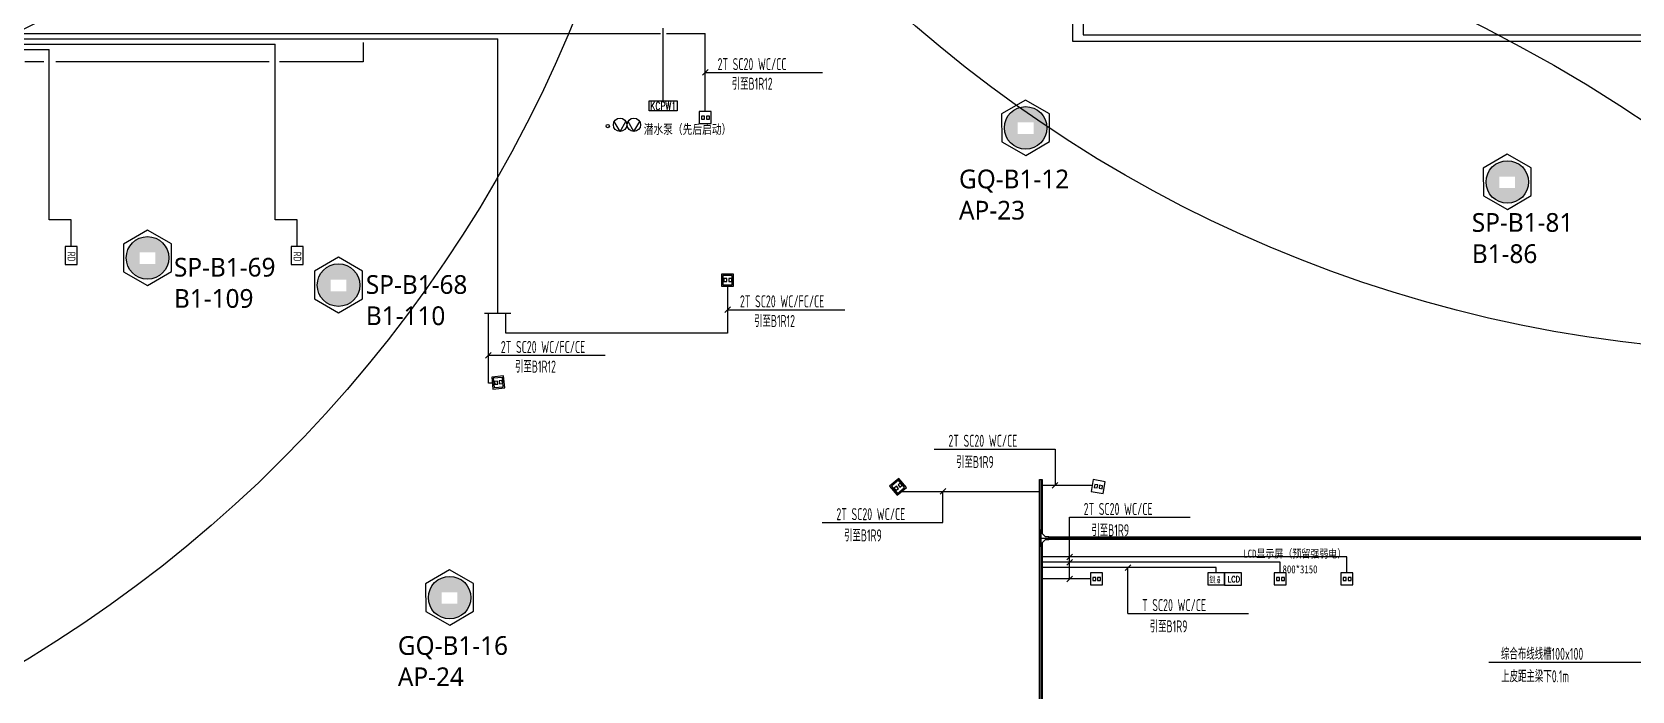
# Model space of a CAD drawing. Extents: x 0 to 3879896, y -114000 to 391286.
# Drawn here: x 2069433 to 2129264, y 165138 to 189771 of the extents above; entities that cross this region are included whole.
import ezdxf
from ezdxf.enums import TextEntityAlignment as Align

# ---------------------------------------------------------------- set-up
doc = ezdxf.new("R2010")
doc.units = 0
doc.header["$LTSCALE"] = 1000
doc.header["$MEASUREMENT"] = 0
doc.layers.get('0').update_dxf_attribs({"linetype": 'CONTINUOUS'})
for name, color, linetype in [('20170912广田意见修改', 1, 'CONTINUOUS'), ('AP', 7, 'CONTINUOUS'), ('CABLETRAY_DOTE', 5, 'CONTINUOUS'), ('CABLETRAY_WEAK', 6, 'CONTINUOUS'), ('LDZ2', 11, 'CONTINUOUS'), ('rd-tbk', 1, 'CONTINUOUS'), ('rd-tbn', 7, 'CONTINUOUS'), ('T-BAS', 11, '485_LINE'), ('T-BSA TEXT', 7, '485_LINE'), ('T-DIFFUSE', 1, 'CONTINUOUS'), ('T-METER DATA', 150, 'C_LINE'), ('T-R-INTEGRATE', 1, 'CONTINUOUS'), ('T-SYSTEM BLOCK', 4, 'CONTINUOUS'), ('T-TEXT', 7, 'CONTINUOUS'), ('T-TL', 2, 'CONTINUOUS'), ('WALL', 2, 'CONTINUOUS'), ('WIRE-通讯', 4, 'CONTINUOUS'), ('XDD', 3, 'CONTINUOUS'), ('地面灯箱字体', 7, 'CONTINUOUS')]:
    doc.layers.add(name, color=color, linetype=linetype)
doc.styles.add('GBSTYLE', font='gbxwxt.shx', dxfattribs={"width": 0.6, "bigfont": 'gbhzfs.shx'})
doc.styles.add('HZF', font='txtd.shx', dxfattribs={"width": 0.8, "bigfont": 'hztxt.shx'})
doc.styles.add('HZTXT1', font='txtd.shx', dxfattribs={"width": 0.7, "bigfont": 'hztxt.shx'})
doc.styles.get("Standard").update_dxf_attribs({"font": 'GBENOR', "bigfont": 'GBCBIG'})
doc.styles.add('黑體', font='simhei.ttf', dxfattribs={"width": 0.8})
doc.linetypes.add('485_LINE', pattern='A,25.7,-3.58,["485",Standard,S=2.54,R=0,X=-3.2,Y=-1.27],-3.85', length=33.13)
doc.linetypes.add('C_LINE', pattern='A,25.7,-2.08,["C",Standard,S=2.54,R=0,X=-0.54,Y=-1.27],-2.35', length=30.13)

# ---------------------------------------------------------------- blocks, each defined once
blk = doc.blocks.new('14')
at = {"layer": 'LDZ2'}
blk.add_lwpolyline([(-375, -522), (-375, 522), (0, 522), (0, -522), (-375, -522)], dxfattribs=at)
at = {"layer": 'XDD', "style": 'HZTXT1', "width": 0.7}
blk.add_text('KCPW1', height=300, rotation=90, dxfattribs=at).set_placement((-31, -1), align=Align.CENTER)
blk = doc.blocks.new('sb2')
at = {"layer": 'T-BAS'}
for q in [(125, 216), (125, -216)]:
    blk.add_line((-250, 0), q, dxfattribs=at)
blk.add_circle((0, 0), 250, dxfattribs=at)
blk = doc.blocks.new('$C30311172003108')
at = {"layer": 'T-SYSTEM BLOCK'}
blk.add_lwpolyline([(-0.9, 0), (0.9, 0), (0.9, 1.2), (-0.9, 1.2)], close=True, dxfattribs=at)
at = {"style": 'GBSTYLE', "width": 0.8, "flags": 9}
blk.add_attdef('A', (0, 0), '', height=0.00003, dxfattribs=at)
at = {"layer": 'T-TEXT', "color": 7, "style": 'GBSTYLE', "width": 0.7}
blk.add_text('RD', height=0.75, dxfattribs=at).set_placement((-0.38, 0.26))
blk = doc.blocks.new('DS2')
at = {"layer": 'T-SYSTEM BLOCK'}
for points in [[(-225, -450), (225, -450), (225, 0), (-225, 0)], [(-138, -281), (-26, -281), (-26, -169), (-138, -169)], [(46, -281), (158, -281), (158, -169), (46, -169)]]:
    blk.add_lwpolyline(points, close=True, dxfattribs=at)
blk = doc.blocks.new('T-D2T')
at = {"layer": 'T-SYSTEM BLOCK'}
for points in [[(0, 0), (450, 0), (450, 450), (0, 450)], [(50, 50), (400, 50), (400, 400), (50, 400)], [(87, 169), (199, 169), (199, 281), (87, 281)], [(271, 169), (383, 169), (383, 281), (271, 281)]]:
    blk.add_lwpolyline(points, close=True, dxfattribs=at)
blk = doc.blocks.new('T901B')
at = {"layer": 'rd-tbk'}
blk.add_lwpolyline([(-350, 0), (350, 0), (350, 500), (-350, 500)], close=True, dxfattribs=at)
at = {"layer": 'rd-tbn', "color": 7, "style": 'HZF', "width": 0.8}
blk.add_text('LCD', height=250, dxfattribs=at).set_placement((-215, 116))
blk = doc.blocks.new('信息发布网络控制器')
at = {"layer": 'T-DIFFUSE'}
for p, q in [((-420, 600), (-420, 0)), ((420, 600), (-420, 600)), ((-420, 0), (420, 0)), ((420, 0), (420, 600))]:
    blk.add_line(p, q, dxfattribs=at)
at = {"layer": 'T-DIFFUSE', "color": 7, "style": 'GBSTYLE', "width": 0.6}
blk.add_text('控制器', height=300, dxfattribs=at).set_placement((-329, 92))
blk = doc.blocks.new('A$C7B3708B5')
at = {"layer": 'T-TEXT', "linetype": 'ByBlock'}
blk.add_line((-5620, -102307, 0), (1243, -102307, 0), dxfattribs=at)
at = {"layer": 'T-TEXT', "linetype": 'ByBlock', "style": 'GBSTYLE', "width": 0.7}
for s, p in [('综合布线线槽100x100', (-5162, -102218, 0)), ('上皮距主梁下0.1m', (-5154, -103058, 0))]:
    blk.add_text(s, height=450, dxfattribs=at).set_placement(p)
blk = doc.blocks.new('A$C2B985C24')
at = {"layer": '地面灯箱字体', "color": 9, "style": '黑體', "width": 0.8}
for s, p in [('LCD显示屏（预留强弱电）', (-80314, -94371, 0)), ('800*3150', (-78847, -94955, 0))]:
    blk.add_text(s, height=300, rotation=0, dxfattribs=at).set_placement(p)

msp = doc.modelspace()

# ---------------------------------------------------------------- hatches: boundary and pattern name
at = {"layer": 'WALL', "linetype": 'ByBlock'}
h = msp.add_hatch(dxfattribs=at)
h.set_pattern_fill('ESCHER', color=3)
h.set_pattern_definition([(60, (-770657.8, -2215578.995), (-30.47999999, -7e-09), [27.94, -2.54]), (180, (-770657.8, -2215578.995), (15.24, -26.3964543), [27.94, -2.54]), (300, (-770657.8, -2215578.995), (30.47999999, -7e-09), [27.94, -2.54]), (60, (-770655.26, -2215578.995), (-30.47999999, -7e-09), [5.08, -25.4]), (300, (-770655.26, -2215578.995), (30.47999999, -7e-09), [5.08, -25.4]), (60, (-770659.07, -2215576.795), (-30.47999999, -7e-09), [5.08, -25.4]), (180, (-770659.07, -2215576.795), (15.24, -26.3964543), [5.08, -25.4]), (300, (-770659.07, -2215581.194), (30.47999999, -7e-09), [5.08, -25.4]), (180, (-770659.07, -2215581.194), (15.24, -26.3964543), [5.08, -25.4]), (60, (-770667.96, -2215578.995), (-30.47999999, -7e-09), [5.08, -25.4]), (300, (-770667.96, -2215578.995), (30.47999999, -7e-09), [5.08, -25.4]), (60, (-770652.72, -2215587.793), (-30.47999999, -7e-09), [5.08, -25.4]), (180, (-770652.72, -2215587.793), (15.24, -26.3964543), [5.08, -25.4]), (300, (-770652.72, -2215570.196), (30.47999999, -7e-09), [5.08, -25.4]), (180, (-770652.72, -2215570.196), (15.24, -26.3964543), [5.08, -25.4]), (0, (-770652.72, -2215574.595), (-15.24, 26.3964543), [17.78, -12.7]), (0, (-770652.72, -2215583.394), (-15.24, 26.3964543), [17.78, -12.7]), (120, (-770656.53, -2215572.395), (-30.47999999, 7e-09), [17.78, -12.7]), (120, (-770664.15, -2215576.795), (-30.47999999, 7e-09), [17.78, -12.7]), (240, (-770664.15, -2215581.194), (15.23999999, -26.3964543), [17.78, -12.7]), (240, (-770656.53, -2215585.594), (15.23999999, -26.3964543), [17.78, -12.7])])
h.paths.add_polyline_path([(2105794, 186187.1, 1), (2107385.9, 186187.1, 1)])
h.paths.add_polyline_path([(2106884.3, 186392.1), (2106884.3, 185957.6), (2106296.3, 185957.6), (2106296.3, 186392.1)], flags=16)
h = msp.add_hatch(dxfattribs=at)
h.set_pattern_fill('ESCHER', color=3)
h.set_pattern_definition([(60, (-752646.735, -2217601.174), (-30.47999999, -7e-09), [27.94, -2.54]), (180, (-752646.735, -2217601.174), (15.24, -26.3964543), [27.94, -2.54]), (300, (-752646.735, -2217601.174), (30.47999999, -7e-09), [27.94, -2.54]), (60, (-752644.195, -2217601.174), (-30.47999999, -7e-09), [5.08, -25.4]), (300, (-752644.195, -2217601.174), (30.47999999, -7e-09), [5.08, -25.4]), (60, (-752648.005, -2217598.974), (-30.47999999, -7e-09), [5.08, -25.4]), (180, (-752648.005, -2217598.974), (15.24, -26.3964543), [5.08, -25.4]), (300, (-752648.005, -2217603.373), (30.47999999, -7e-09), [5.08, -25.4]), (180, (-752648.005, -2217603.373), (15.24, -26.3964543), [5.08, -25.4]), (60, (-752656.895, -2217601.174), (-30.47999999, -7e-09), [5.08, -25.4]), (300, (-752656.895, -2217601.174), (30.47999999, -7e-09), [5.08, -25.4]), (60, (-752641.655, -2217609.972), (-30.47999999, -7e-09), [5.08, -25.4]), (180, (-752641.655, -2217609.972), (15.24, -26.3964543), [5.08, -25.4]), (300, (-752641.655, -2217592.375), (30.47999999, -7e-09), [5.08, -25.4]), (180, (-752641.655, -2217592.375), (15.24, -26.3964543), [5.08, -25.4]), (0, (-752641.655, -2217596.774), (-15.24, 26.3964543), [17.78, -12.7]), (0, (-752641.655, -2217605.573), (-15.24, 26.3964543), [17.78, -12.7]), (120, (-752645.465, -2217594.574), (-30.47999999, 7e-09), [17.78, -12.7]), (120, (-752653.085, -2217598.974), (-30.47999999, 7e-09), [17.78, -12.7]), (240, (-752653.085, -2217603.373), (15.23999999, -26.3964543), [17.78, -12.7]), (240, (-752645.465, -2217607.773), (15.23999999, -26.3964543), [17.78, -12.7])])
h.paths.add_polyline_path([(2123805, 184165, 1), (2125397, 184165, 1)])
h.paths.add_polyline_path([(2124895.4, 184369.9), (2124895.4, 183935.4), (2124307.4, 183935.4), (2124307.4, 184369.9)], flags=16)
h = msp.add_hatch(dxfattribs=at)
h.set_pattern_fill('ESCHER', color=3)
h.set_pattern_definition([(60, (-803493.85, -2220439.61), (-30.47999999, -7e-09), [27.94, -2.54]), (180, (-803493.85, -2220439.61), (15.24, -26.3964543), [27.94, -2.54]), (300, (-803493.85, -2220439.61), (30.47999999, -7e-09), [27.94, -2.54]), (60, (-803491.31, -2220439.61), (-30.47999999, -7e-09), [5.08, -25.4]), (300, (-803491.31, -2220439.61), (30.47999999, -7e-09), [5.08, -25.4]), (60, (-803495.12, -2220437.41), (-30.47999999, -7e-09), [5.08, -25.4]), (180, (-803495.12, -2220437.41), (15.24, -26.3964543), [5.08, -25.4]), (300, (-803495.12, -2220441.81), (30.47999999, -7e-09), [5.08, -25.4]), (180, (-803495.12, -2220441.81), (15.24, -26.3964543), [5.08, -25.4]), (60, (-803504.01, -2220439.61), (-30.47999999, -7e-09), [5.08, -25.4]), (300, (-803504.01, -2220439.61), (30.47999999, -7e-09), [5.08, -25.4]), (60, (-803488.77, -2220448.41), (-30.47999999, -7e-09), [5.08, -25.4]), (180, (-803488.77, -2220448.41), (15.24, -26.3964543), [5.08, -25.4]), (300, (-803488.77, -2220430.81), (30.47999999, -7e-09), [5.08, -25.4]), (180, (-803488.77, -2220430.81), (15.24, -26.3964543), [5.08, -25.4]), (0, (-803488.77, -2220435.21), (-15.24, 26.3964543), [17.78, -12.7]), (0, (-803488.77, -2220444.01), (-15.24, 26.3964543), [17.78, -12.7]), (120, (-803492.58, -2220433.01), (-30.47999999, 7e-09), [17.78, -12.7]), (120, (-803500.2, -2220437.41), (-30.47999999, 7e-09), [17.78, -12.7]), (240, (-803500.2, -2220441.81), (15.23999999, -26.3964543), [17.78, -12.7]), (240, (-803492.58, -2220446.21), (15.23999999, -26.3964543), [17.78, -12.7])])
h.paths.add_polyline_path([(2072957.9, 181326.5, 1), (2074549.9, 181326.5, 1)])
h.paths.add_polyline_path([(2074048.3, 181531.5), (2074048.3, 181097), (2073460.3, 181097), (2073460.3, 181531.5)], flags=16)
h = msp.add_hatch(dxfattribs=at)
h.set_pattern_fill('ESCHER', color=3)
h.set_pattern_definition([(60, (-796351.72, -2221455.578), (-30.47999999, -7e-09), [27.94, -2.54]), (180, (-796351.72, -2221455.578), (15.24, -26.3964543), [27.94, -2.54]), (300, (-796351.72, -2221455.578), (30.47999999, -7e-09), [27.94, -2.54]), (60, (-796349.18, -2221455.578), (-30.47999999, -7e-09), [5.08, -25.4]), (300, (-796349.18, -2221455.578), (30.47999999, -7e-09), [5.08, -25.4]), (60, (-796352.99, -2221453.378), (-30.47999999, -7e-09), [5.08, -25.4]), (180, (-796352.99, -2221453.378), (15.24, -26.3964543), [5.08, -25.4]), (300, (-796352.99, -2221457.778), (30.47999999, -7e-09), [5.08, -25.4]), (180, (-796352.99, -2221457.778), (15.24, -26.3964543), [5.08, -25.4]), (60, (-796361.88, -2221455.578), (-30.47999999, -7e-09), [5.08, -25.4]), (300, (-796361.88, -2221455.578), (30.47999999, -7e-09), [5.08, -25.4]), (60, (-796346.64, -2221464.377), (-30.47999999, -7e-09), [5.08, -25.4]), (180, (-796346.64, -2221464.377), (15.24, -26.3964543), [5.08, -25.4]), (300, (-796346.64, -2221446.78), (30.47999999, -7e-09), [5.08, -25.4]), (180, (-796346.64, -2221446.78), (15.24, -26.3964543), [5.08, -25.4]), (0, (-796346.64, -2221451.18), (-15.24, 26.3964543), [17.78, -12.7]), (0, (-796346.64, -2221459.978), (-15.24, 26.3964543), [17.78, -12.7]), (120, (-796350.45, -2221448.98), (-30.47999999, 7e-09), [17.78, -12.7]), (120, (-796358.07, -2221453.378), (-30.47999999, 7e-09), [17.78, -12.7]), (240, (-796358.07, -2221457.778), (15.23999999, -26.3964543), [17.78, -12.7]), (240, (-796350.45, -2221462.177), (15.23999999, -26.3964543), [17.78, -12.7])])
h.paths.add_polyline_path([(2080100.1, 180310.5, 1), (2081692, 180310.5, 1)])
h.paths.add_polyline_path([(2081190.4, 180515.5), (2081190.4, 180081), (2080602.4, 180081), (2080602.4, 180515.5)], flags=16)
h = msp.add_hatch(dxfattribs=at)
h.set_pattern_fill('ESCHER', color=3)
h.set_pattern_definition([(60, (-792197.8, -2233138.995), (-30.47999999, -7e-09), [27.94, -2.54]), (180, (-792197.8, -2233138.995), (15.24, -26.3964543), [27.94, -2.54]), (300, (-792197.8, -2233138.995), (30.47999999, -7e-09), [27.94, -2.54]), (60, (-792195.26, -2233138.995), (-30.47999999, -7e-09), [5.08, -25.4]), (300, (-792195.26, -2233138.995), (30.47999999, -7e-09), [5.08, -25.4]), (60, (-792199.07, -2233136.795), (-30.47999999, -7e-09), [5.08, -25.4]), (180, (-792199.07, -2233136.795), (15.24, -26.3964543), [5.08, -25.4]), (300, (-792199.07, -2233141.194), (30.47999999, -7e-09), [5.08, -25.4]), (180, (-792199.07, -2233141.194), (15.24, -26.3964543), [5.08, -25.4]), (60, (-792207.96, -2233138.995), (-30.47999999, -7e-09), [5.08, -25.4]), (300, (-792207.96, -2233138.995), (30.47999999, -7e-09), [5.08, -25.4]), (60, (-792192.72, -2233147.793), (-30.47999999, -7e-09), [5.08, -25.4]), (180, (-792192.72, -2233147.793), (15.24, -26.3964543), [5.08, -25.4]), (300, (-792192.72, -2233130.196), (30.47999999, -7e-09), [5.08, -25.4]), (180, (-792192.72, -2233130.196), (15.24, -26.3964543), [5.08, -25.4]), (0, (-792192.72, -2233134.595), (-15.24, 26.3964543), [17.78, -12.7]), (0, (-792192.72, -2233143.394), (-15.24, 26.3964543), [17.78, -12.7]), (120, (-792196.53, -2233132.395), (-30.47999999, 7e-09), [17.78, -12.7]), (120, (-792204.15, -2233136.795), (-30.47999999, 7e-09), [17.78, -12.7]), (240, (-792204.15, -2233141.194), (15.23999999, -26.3964543), [17.78, -12.7]), (240, (-792196.53, -2233145.594), (15.23999999, -26.3964543), [17.78, -12.7])])
h.paths.add_polyline_path([(2084254, 168627.1, 1), (2085845.9, 168627.1, 1)])
h.paths.add_polyline_path([(2085344.3, 168832.1), (2085344.3, 168397.6), (2084756.3, 168397.6), (2084756.3, 168832.1)], flags=16)

# ---------------------------------------------------------------- linework, layer by layer
at = {"layer": 'CABLETRAY_DOTE'}
for p, q in [((2107156.5, 173041, 0), (2107156.5, 155251.6, 0)), ((2107156.5, 171150.5), (2107156.5, 170550.5)), ((2107156.5, 170850.5), (2107456.5, 170850.5)), ((2130221.7, 170850.5), (2107456.5, 170850.5))]:
    msp.add_line(p, q, dxfattribs=at)
at = {"layer": 'CABLETRAY_WEAK'}
for p, q in [((2107106.5, 155251.6, 0), (2107106.5, 173041, 0)), ((2107106.5, 173041, 0), (2107206.5, 173041, 0)), ((2107206.5, 173041, 0), (2107206.5, 171025.5, 0)), ((2107106.5, 171150.5), (2107106.5, 170550.5)), ((2107206.5, 171150.5), (2107106.5, 171150.5)), ((2107206.5, 171025.5), (2107206.5, 171150.5)), ((2107106.5, 170550.5), (2107206.5, 170550.5)), ((2107331.5, 170900.5), (2107206.5, 171025.5)), ((2107206.5, 170675.5), (2107331.5, 170800.5)), ((2107206.5, 170675.5, 0), (2107206.5, 155251.6, 0)), ((2107206.5, 170550.5), (2107206.5, 170675.5)), ((2107456.5, 170900.5), (2107331.5, 170900.5)), ((2107331.5, 170800.5), (2107456.5, 170800.5)), ((2107456.5, 170800.5), (2107456.5, 170900.5)), ((2107456.5, 170900.5), (2130221.7, 170900.5)), ((2107456.5, 170800.5), (2107456.5, 170900.5)), ((2130221.7, 170800.5), (2107456.5, 170800.5))]:
    msp.add_line(p, q, dxfattribs=at)
at = {"layer": 'T-BAS', "linetype": 'ByBlock'}
msp.add_line((2093037.6, 187200.5, 0), (2093037.6, 189919.9, 0), dxfattribs=at)
at = {"layer": 'T-BAS'}
msp.add_circle((2090962.4, 186254.1, 0), 61.5, dxfattribs=at)
at = {"layer": 'T-BSA TEXT', "linetype": 'ByBlock'}
for p, q in [((2094503.3, 188154.1, 0), (2094715.4, 188366.2, 0)), ((2094609.3, 188260.2, 0), (2098990.7, 188260.2, 0)), ((2095340, 179285.9, 0), (2095552.1, 179498, 0)), ((2095446.1, 179391.9, 0), (2099827.4, 179391.9, 0)), ((2086394.8, 177580, 0), (2086607, 177792.1, 0)), ((2086500.9, 177686, 0), (2090866, 177686, 0)), ((2103172.9, 174180.5, 0), (2107688, 174180.5, 0)), ((2107688, 174180.5, 0), (2107688, 172820.3, 0)), ((2107581.9, 172714.2, 0), (2107794, 172926.4, 0)), ((2103392.6, 172492.3, 0), (2103604.7, 172704.4, 0)), ((2103498.7, 171437.1), (2103498.7, 172598.4, 0)), ((2098983.6, 171437.1), (2103498.7, 171437.1)), ((2108231, 171630.3, -500), (2112746.1, 171630.3, -500)), ((2108231, 169325.2, 0), (2108231, 171630.3, -500)), ((2108125, 170044.2, -226.8), (2108337.1, 170256.3, -226.8)), ((2108125, 169844.2, -171.8), (2108337.1, 170056.3, -171.8)), ((2108125, 169219.2, 0), (2108337.1, 169431.3, 0)), ((2110308.2, 169644.2, 0), (2110520.3, 169856.3, 0)), ((2110414.3, 168037.5, 0), (2110408.1, 169750.2)), ((2110414.3, 168037.5, 0), (2114929.3, 168037.5, 0))]:
    msp.add_line(p, q, dxfattribs=at)
at = {"layer": 'T-METER DATA'}
for p, q in [((2081821.4, 189375, 0), (2081821.4, 188653.8, 0)), ((2069880.1, 188653.8, 0), (2069166.4, 188653.8, 0)), ((2078298.2, 188653.8, 0), (2070329.2, 188653.8, 0)), ((2081821.4, 188653.8, 0), (2078690, 188653.8, 0))]:
    msp.add_line(p, q, dxfattribs=at)
at = {"layer": 'T-METER DATA', "color": 1, "linetype": 'ByBlock'}
for centre, radius in [((2135196, 227796.6), 50000), ((2043412.9, 209129.9), 50000), ((2096493.2, 136510), 59962.3)]:
    msp.add_circle(centre, radius, dxfattribs=at)
at = {"layer": 'T-R-INTEGRATE', "linetype": 'ByBlock'}
for p, q in [((2058919.6, 189722.1), (2082401.6, 189719.9)), ((2082401.6, 189719.9), (2082492.2, 189719.9)), ((2082492.2, 189719.9), (2092932.9, 189719.9)), ((2093157.7, 189719.9), (2094609.3, 189719.9)), ((2094609.3, 186800.4, 0), (2094609.3, 189719.9, 0)), ((2058463.1, 189119.9), (2070071.4, 189119.9)), ((2058501, 189319.9), (2078521.4, 189319.9)), ((2058919.6, 189522.2), (2082510.4, 189519.9)), ((2070071.4, 182750.5), (2070071.4, 189119.9)), ((2078521.4, 182750.5, 0), (2078521.4, 189319.9, 0)), ((2082510.4, 189519.9), (2086850.6, 189519.9, 0)), ((2086850.6, 179256.8, 0), (2086850.6, 189519.9, 0)), ((2070896.4, 182750.5), (2070071.4, 182750.5)), ((2070896.4, 181750.5), (2070896.4, 182750.5)), ((2079346.4, 182750.5, 0), (2078521.4, 182750.5, 0)), ((2079346.4, 181750.5, 0), (2079346.4, 182750.5, 0)), ((2086359.7, 179256.8, 0), (2087334.2, 179256.8, 0))]:
    msp.add_line(p, q, dxfattribs=at)
at = {"layer": 'T-R-INTEGRATE'}
for p, q in [((2101961.6, 172598.4, 0), (2107106.5, 172598.4, 0)), ((2109081.2, 172820.3, 0), (2107206.5, 172820.3, 0)), ((2118604.5, 170150.2, 0), (2107206.5, 170150.2, 0)), ((2116108.6, 169950.2, 0), (2107206.5, 169950.2, 0)), ((2116108.6, 169550.2, 0), (2116108.6, 169950.2, 0)), ((2118604.5, 169550.2, 0), (2118604.5, 170150.2, 0)), ((2113711.6, 169750.2, 0), (2107206.5, 169750.2, 0)), ((2109010.6, 169325.2, 0), (2107206.5, 169325.2, 0)), ((2113711.6, 169550.2, 0), (2113711.6, 169750.2, 0))]:
    msp.add_line(p, q, dxfattribs=at)
at = {"layer": 'T-R-INTEGRATE', "elevation": 0}
msp.add_lwpolyline([(2108509.5, 201226.6), (2108348.1, 201226.6), (2108348.1, 189428.8), (2136530.8, 189428.8)], dxfattribs=at)
at = {"layer": 'T-R-INTEGRATE', "linetype": 'ByBlock', "elevation": 0}
for points in [[(2095446.1, 180271.3), (2095446.1, 178512.6), (2087153.3, 178512.6), (2087153.3, 179256.8)], [(2086644, 176649.2), (2086500.9, 176649.2), (2086500.9, 179256.8)]]:
    msp.add_lwpolyline(points, dxfattribs=at)
at = {"layer": 'T-TL', "elevation": 0}
msp.add_lwpolyline([(2108737.9, 200552.8), (2108737.9, 189661.4), (2136566.1, 189661.4)], dxfattribs=at)
at = {"layer": 'WALL', "color": 3, "linetype": 'ByBlock'}
for points in [[(2107487.9, 185676.3), (2107485.2, 186711.9), (2106587.1, 187227.4), (2105691.5, 186707.3), (2105694.1, 185671.7), (2106592.3, 185156.2)], [(2125498.9, 183654.1), (2125496.3, 184689.7), (2124598.1, 185205.2), (2123702.6, 184685.2), (2123705.2, 183649.6), (2124603.4, 183134)], [(2074651.8, 180815.7), (2074649.2, 181851.3), (2073751, 182366.8), (2072855.5, 181846.7), (2072858.1, 180811.1), (2073756.3, 180295.6)], [(2081794, 179799.7), (2081791.3, 180835.3), (2080893.1, 181350.8), (2079997.6, 180830.8), (2080000.2, 179795.1), (2080898.4, 179279.6)], [(2085947.9, 168116.3), (2085945.2, 169151.9), (2085047.1, 169667.4), (2084151.5, 169147.3), (2084154.1, 168111.7), (2085052.3, 167596.2)]]:
    msp.add_lwpolyline(points, close=True, dxfattribs=at)
for centre in [(2106589.9, 186187.1), (2124601, 184165), (2073753.9, 181326.5), (2080896, 180310.5), (2085049.9, 168627.1)]:
    msp.add_circle(centre, 796, dxfattribs=at)

# ---------------------------------------------------------------- block references
at = {"layer": '20170912广田意见修改'}
msp.add_blockref('A$C7B3708B5', (2129528.4, 268520.4, 0), dxfattribs=at)
at = {"layer": 'T-BAS'}
for name, p, rotation in [('14', (2093037.6, 186825.5, 0), 270), ('sb2', (2091422.8, 186302.8, 0), 90.00005624233887), ('sb2', (2091940.5, 186302.8, 0), 90.00005624233887)]:
    msp.add_blockref(name, p, dxfattribs=dict(at, rotation=rotation))
at = {"layer": 'T-DIFFUSE', "ltscale": 0.1}
msp.add_blockref('A$C2B985C24', (2195043.9, 264492.4, 0), dxfattribs=at)
for name, p, xscale, yscale, zscale, rotation in [('信息发布网络控制器', (2113711.6, 169100.2, 0), 0.7500000000273518, 0.7500000000273518, 0.7500000000273518, 0.0004893279144715297), ('T901B', (2114343.4, 169097.7, 0), 0.9050000000609442, 0.9050000000609442, 0.9050000000609442, 0.0004893278653211994)]:
    msp.add_blockref(name, p, dxfattribs=dict(at, xscale=xscale, yscale=yscale, zscale=zscale, rotation=rotation))
at = {"layer": 'T-SYSTEM BLOCK'}
for p in [(2094609.3, 186800.4, 0), (2109235.6, 169550.2, 0), (2116108.6, 169550.2, 0), (2118604.5, 169550.2, 0)]:
    msp.add_blockref('DS2', p, dxfattribs=at)
at = {"layer": 'T-SYSTEM BLOCK', "rotation": 349.8552802276727}
msp.add_blockref('DS2', (2109342.3, 173002.1, 0), dxfattribs=at)
at = {"layer": 'T-TL', "linetype": 'ByBlock', "xscale": 0.9982000000309199, "yscale": 0.9982000000309199, "zscale": 0.9982000000309199}
msp.add_blockref('T-D2T', (2095221.5, 180271.3, 0), dxfattribs=at)
at = {"layer": 'T-TL', "linetype": 'ByBlock'}
for p, xscale, yscale, zscale, rotation in [((2086664.8, 176425.6, 0), 0.998200000052088, 0.998200000052088, 0.998200000052088, 5.297448765701751), ((2101789.1, 172454.5, 0), 0.9981999999443282, 0.9981999999443282, 0.9981999999443282, 39.83284528591744)]:
    msp.add_blockref('T-D2T', p, dxfattribs=dict(at, xscale=xscale, yscale=yscale, zscale=zscale, rotation=rotation))
at = {"layer": 'WIRE-通讯', "xscale": 375, "yscale": 375, "zscale": 375, "rotation": 270}
for p in [(2070671.4, 181413), (2079121.4, 181413, 0)]:
    msp.add_blockref('$C30311172003108', p, dxfattribs=at)

# ---------------------------------------------------------------- texts
at = {"layer": 'AP', "color": 3, "char_height": 700, "attachment_point": 1}
for s, width, insert in [('{\\fMicrosoft YaHei|b0|i0|c134|p34;GQ-B1-12\\P\\C1;AP-23}', 4166.283, (2104097.2, 184627.8)), ('{\\fMicrosoft YaHei|b0|i0|c134|p34;SP-B1-81\\P\\C1;B1-86}', 3709.59, (2123274.1, 183002.6)), ('{\\fMicrosoft YaHei|b0|i0|c134|p34;SP-B1-69\\P\\C1;B1-109}', 3709.59, (2074742.1, 181328.8)), ('{\\fMicrosoft YaHei|b0|i0|c134|p34;SP-B1-68\\P\\C1;B1-110}', 3709.59, (2081917.4, 180682.1)), ('{\\fMicrosoft YaHei|b0|i0|c134|p34;GQ-B1-16\\P\\C1;AP-24}', 4166.283, (2083113.4, 167187.2))]:
    msp.add_mtext_dynamic_manual_height_columns(s, width=width, gutter_width=12.5, heights=[0], dxfattribs=dict(at, insert=insert))
at = {"layer": 'T-BAS', "style": 'HZTXT1', "width": 0.7}
msp.add_text('潜水泵（先后启动）', height=400, dxfattribs=at).set_placement((2092307.7, 185924.2, 0))
at = {"layer": 'T-BSA TEXT', "linetype": 'ByBlock', "style": 'GBSTYLE', "width": 0.7}
for s, p in [('2T SC20 WC/CC', (2095069.4, 188346.2, 0)), ('引至B1R12', (2095597.5, 187612.5, 0)), ('2T SC20 WC/FC/CE', (2095906.1, 179478, 0)), ('引至B1R12', (2096434.2, 178744.3, 0)), ('2T SC20 WC/FC/CE', (2086965.7, 177772.1, 0)), ('引至B1R12', (2087493.8, 177038.4, 0)), ('2T SC20 WC/CE', (2103702.1, 174266.5, 0)), ('引至B1R9', (2103987.2, 173472.9, 0)), ('2T SC20 WC/CE', (2099512.8, 171523.1)), ('2T SC20 WC/CE', (2108760.2, 171716.3, -500)), ('引至B1R9', (2099797.9, 170729.5)), ('引至B1R9', (2109045.3, 170922.7, -500)), ('T SC20 WC/CE', (2110943.4, 168123.5, 0)), ('引至B1R9', (2111228.5, 167329.9, 0))]:
    msp.add_text(s, height=450, dxfattribs=at).set_placement(p)

doc.saveas('drawing.dxf')
